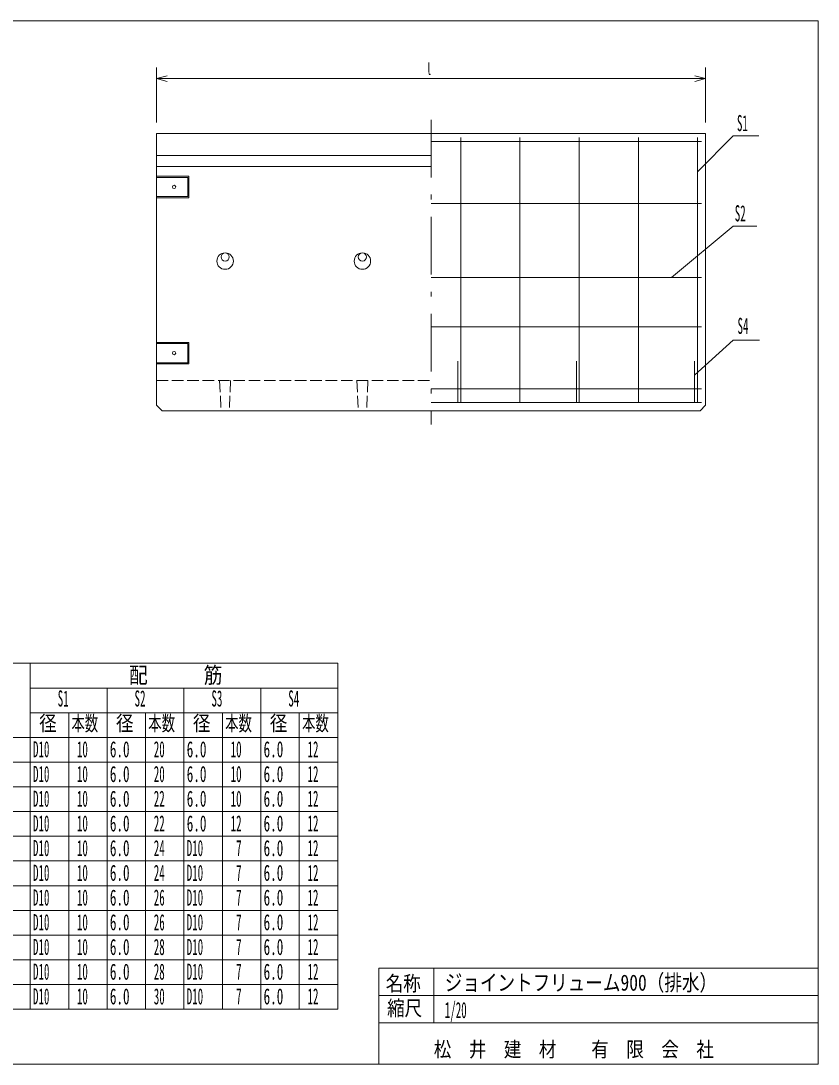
# Model space of a CAD drawing. Units: millimetres, scale not verified. Extents: x 74 to 5614, y 79 to 3879.
# Drawn here: x 2709 to 5614, y 79 to 3879 of the extents above; entities that cross this region are included whole.
import ezdxf
from ezdxf.enums import TextEntityAlignment as Align

# ---------------------------------------------------------------- set-up
doc = ezdxf.new("R2010")
doc.units = ezdxf.units.MM
doc.header["$LTSCALE"] = 7
doc.linetypes.add('USER1', pattern=[50.5, 30, -9, 2.5, -9])
doc.linetypes.add('USER2', pattern=[8, 6, -2])
doc.layers.add('1', color=7, linetype='Continuous', lineweight=18)
doc.styles.add('ＭＳ ゴシック', font='')
doc.styles.get('ＭＳ ゴシック').set_extended_font_data('MS Gothic')

msp = doc.modelspace()

# ---------------------------------------------------------------- linework, layer by layer
at = {"layer": '1'}
for p, q in [((73.5, 3879), (5613.5, 3879)), ((5613.5, 3879), (5613.5, 79)), ((3203.5, 3709), (3203.5, 3509)), ((5203.5, 3709), (5203.5, 3509)), ((3203.5, 3669), (3242.137, 3679.353)), ((3203.5, 3669), (5203.5, 3669)), ((3203.5, 3669), (3242.137, 3658.647)), ((5203.5, 3669), (5164.863, 3679.353)), ((5203.5, 3669), (5164.863, 3658.647)), ((3203.5, 3469), (5203.5, 3469)), ((3203.5, 3469), (3203.5, 2479)), ((5173.5, 3328.744), (5303.5, 3459.645)), ((5203.5, 3469), (5203.5, 2479)), ((5303.5, 3459.645), (5397.771, 3459.645)), ((4203.5, 3439), (5188.5, 3439)), ((4311.5, 2489), (4311.5, 3454)), ((4527.5, 3454), (4527.5, 2489)), ((4743.5, 2489), (4743.5, 3454)), ((4959.5, 3454), (4959.5, 2489)), ((5173.5, 2489), (5173.5, 3454)), ((3203.5, 3389), (4203.5, 3389)), ((3203.5, 3349), (4203.5, 3349)), ((3203.5, 3313), (3321.5, 3313)), ((3317.5, 3309), (3203.5, 3309)), ((3317.5, 3239), (3317.5, 3309)), ((3321.5, 3313), (3321.5, 3235)), ((3203.5, 3239), (3317.5, 3239)), ((3321.5, 3235), (3203.5, 3235)), ((5188.5, 3214), (4203.5, 3214)), ((5079.86, 2944), (5303.5, 3131.141)), ((5303.5, 3131.141), (5389.86, 3131.141)), ((4203.5, 2944), (5188.5, 2944)), ((4203.5, 2764), (5188.5, 2764)), ((3203.5, 2708), (3321.5, 2708)), ((3317.5, 2704), (3203.5, 2704)), ((3317.5, 2634), (3317.5, 2704)), ((3321.5, 2630), (3321.5, 2708)), ((5163.5, 2588.231), (5303.5, 2715.426)), ((5303.5, 2715.426), (5399.86, 2715.426)), ((3203.5, 2634), (3317.5, 2634)), ((3203.5, 2630), (3321.5, 2630)), ((4301.5, 2489), (4301.5, 2639)), ((4733.5, 2489), (4733.5, 2639)), ((5163.5, 2489), (5163.5, 2639)), ((4203.5, 2539), (5188.5, 2539)), ((3203.5, 2479), (3223.5, 2459)), ((5188.5, 2489), (4203.5, 2489)), ((5203.5, 2479), (5183.5, 2459)), ((3223.5, 2459), (5183.5, 2459)), ((1183.5, 1539), (3583.5, 1539)), ((2743.5, 1539), (2743.5, 1179)), ((3583.5, 1539), (3863.5, 1539)), ((3863.5, 1539), (3863.5, 729)), ((2743.5, 1449), (3303.5, 1449)), ((3023.5, 1449), (3023.5, 1359)), ((3303.5, 1449), (3583.5, 1449)), ((3303.5, 1449), (3303.5, 1359)), ((3583.5, 1449), (3863.5, 1449)), ((3583.5, 729), (3583.5, 1449)), ((2743.5, 1359), (2813.5, 1359)), ((2813.5, 1359), (3303.5, 1359)), ((2883.5, 1359), (2883.5, 1179)), ((3023.5, 1359), (3023.5, 1179)), ((3163.5, 1359), (3163.5, 1179)), ((3303.5, 1359), (3583.5, 1359)), ((3303.5, 1359), (3303.5, 1179)), ((3443.5, 1359), (3443.5, 729)), ((3583.5, 1359), (3863.5, 1359)), ((3723.5, 1359), (3723.5, 729)), ((2443.5, 1269), (2743.5, 1269)), ((2743.5, 1269), (3303.5, 1269)), ((3303.5, 1269), (3583.5, 1269)), ((3583.5, 1269), (3863.5, 1269)), ((293.5, 1179), (3863.5, 1179)), ((2743.5, 1179), (2743.5, 729)), ((2883.5, 1179), (2883.5, 729)), ((3023.5, 1179), (3023.5, 729)), ((3163.5, 1179), (3163.5, 729)), ((3303.5, 729), (3303.5, 1179)), ((293.5, 1089), (3863.5, 1089)), ((293.5, 999), (3863.5, 999)), ((293.5, 909), (3863.5, 909)), ((293.5, 819), (3863.5, 819)), ((293.5, 729), (3863.5, 729)), ((2743.5, 549), (2743.5, 729)), ((2883.5, 549), (2883.5, 729)), ((3023.5, 729), (3023.5, 369)), ((3163.5, 549), (3163.5, 729)), ((3303.5, 729), (3303.5, 549)), ((3443.5, 549), (3443.5, 729)), ((3583.5, 729), (3583.5, 549)), ((3723.5, 729), (3723.5, 549)), ((3863.5, 549), (3863.5, 729)), ((293.5, 639), (3863.5, 639)), ((3023.5, 549), (3023.5, 639)), ((293.5, 549), (3863.5, 549)), ((2743.5, 549), (2743.5, 369)), ((2883.5, 549), (2883.5, 369)), ((3023.5, 549), (3023.5, 369)), ((3163.5, 549), (3163.5, 369)), ((3303.5, 549), (3303.5, 369)), ((3443.5, 549), (3443.5, 369)), ((3583.5, 549), (3583.5, 369)), ((3723.5, 549), (3723.5, 369)), ((3863.5, 549), (3863.5, 369)), ((293.5, 459), (3863.5, 459)), ((4013.5, 429), (4013.5, 229)), ((4013.5, 429), (5336, 429)), ((4213.5, 429), (4213.5, 229)), ((5336, 429), (5613.5, 429)), ((293.5, 369), (3863.5, 369)), ((2743.5, 369), (2743.5, 279)), ((2883.5, 369), (2883.5, 279)), ((3023.5, 369), (3023.5, 279)), ((3163.5, 369), (3163.5, 279)), ((3303.5, 369), (3303.5, 279)), ((3443.5, 369), (3443.5, 279)), ((3583.5, 369), (3583.5, 279)), ((3723.5, 369), (3723.5, 279)), ((3863.5, 279), (3863.5, 369)), ((4413.5, 329), (4013.5, 329)), ((4413.5, 329), (5613.5, 329)), ((293.5, 279), (3863.5, 279)), ((4013.5, 229), (4013.5, 79)), ((4013.5, 229), (5613.5, 229)), ((5613.5, 79), (73.5, 79))]:
    msp.add_line(p, q, dxfattribs=at)
at = {"layer": '1', "linetype": 'USER1'}
msp.add_line((4203.5, 3519), (4203.5, 2409), dxfattribs=at)
at = {"layer": '1', "linetype": 'USER2'}
for p, q in [((3203.5, 2569), (4203.5, 2569)), ((3433.5, 2569), (3438.5, 2459)), ((3473.5, 2569), (3468.5, 2459)), ((3933.5, 2569), (3938.5, 2459)), ((3973.5, 2569), (3968.5, 2459))]:
    msp.add_line(p, q, dxfattribs=at)
at = {"layer": '1'}
for centre, radius in [((3267.5, 3274), 6), ((3453.5, 3004), 30), ((3453.5, 3019), 15), ((3953.5, 3004), 30), ((3953.5, 3019), 15), ((3267.5, 2669), 6)]:
    msp.add_circle(centre, radius, dxfattribs=at)

# ---------------------------------------------------------------- texts
at = {"layer": '1', "style": 'ＭＳ ゴシック'}
for s, height, width, p in [('l', 43.99, 0.5, (4188.5, 3669)), ('S1', 58.65, 0.5, (5317.771, 3459.645)), ('S2', 58.65, 0.5, (5309.86, 3131.141)), ('S4', 58.65, 0.5, (5319.86, 2721.141)), ('配\u3000\u3000\u3000筋', 58.65, 0.85, (3103.5, 1449)), ('S1', 58.65, 0.5, (2843.5, 1364)), ('S2', 58.65, 0.5, (3123.5, 1364)), ('S3', 58.65, 0.5, (3403.5, 1364)), ('S4', 58.65, 0.5, (3683.5, 1364)), ('径', 54.99, 0.85, (2776, 1276.5)), ('本数', 54.99, 0.65, (2893.5, 1276.5)), ('径', 54.99, 0.85, (3056, 1276.5)), ('本数', 54.99, 0.65, (3173.5, 1276.5)), ('径', 54.99, 0.85, (3336, 1276.5)), ('本数', 54.99, 0.65, (3453.5, 1276.5)), ('径', 54.99, 0.85, (3616, 1276.5)), ('本数', 54.99, 0.65, (3733.5, 1276.5)), ('D10', 58.65, 0.5, (2753.5, 1179)), ('10', 58.65, 0.5, (2913.5, 1179)), ('6.0', 58.65, 0.6, (3033.5, 1179)), ('20', 58.65, 0.5, (3193.5, 1179)), ('6.0', 58.65, 0.6, (3313.5, 1179)), ('10', 58.65, 0.5, (3473.5, 1179)), ('6.0', 58.65, 0.6, (3593.5, 1179)), ('12', 58.65, 0.5, (3753.5, 1179)), ('D10', 58.65, 0.5, (2753.5, 1089)), ('10', 58.65, 0.5, (2913.5, 1089)), ('6.0', 58.65, 0.6, (3033.5, 1089)), ('20', 58.65, 0.5, (3193.5, 1089)), ('6.0', 58.65, 0.6, (3313.5, 1089)), ('10', 58.65, 0.5, (3473.5, 1089)), ('6.0', 58.65, 0.6, (3593.5, 1089)), ('12', 58.65, 0.5, (3753.5, 1089)), ('D10', 58.65, 0.5, (2753.5, 999)), ('10', 58.65, 0.5, (2913.5, 999)), ('6.0', 58.65, 0.6, (3033.5, 999)), ('22', 58.65, 0.5, (3193.5, 999)), ('6.0', 58.65, 0.6, (3313.5, 999)), ('10', 58.65, 0.5, (3473.5, 999)), ('6.0', 58.65, 0.6, (3593.5, 999)), ('12', 58.65, 0.5, (3753.5, 999)), ('D10', 58.65, 0.5, (2753.5, 909)), ('10', 58.65, 0.5, (2913.5, 909)), ('6.0', 58.65, 0.6, (3033.5, 909)), ('22', 58.65, 0.5, (3193.5, 909)), ('6.0', 58.65, 0.6, (3313.5, 909)), ('12', 58.65, 0.5, (3473.5, 909)), ('6.0', 58.65, 0.6, (3593.5, 909)), ('12', 58.65, 0.5, (3753.5, 909)), ('D10', 58.65, 0.5, (2753.5, 819)), ('10', 58.65, 0.5, (2913.5, 819)), ('6.0', 58.65, 0.6, (3033.5, 819)), ('24', 58.65, 0.5, (3193.5, 819)), ('D10', 58.65, 0.5, (3313.5, 819)), ('7', 58.65, 0.5, (3493.5, 819)), ('6.0', 58.65, 0.6, (3593.5, 819)), ('12', 58.65, 0.5, (3753.5, 819)), ('D10', 58.65, 0.5, (2753.5, 729)), ('10', 58.65, 0.5, (2913.5, 729)), ('6.0', 58.65, 0.6, (3033.5, 729)), ('24', 58.65, 0.5, (3193.5, 729)), ('D10', 58.65, 0.5, (3313.5, 729)), ('7', 58.65, 0.5, (3493.5, 729)), ('6.0', 58.65, 0.6, (3593.5, 729)), ('12', 58.65, 0.5, (3753.5, 729)), ('D10', 58.65, 0.5, (2753.5, 639)), ('10', 58.65, 0.5, (2913.5, 639)), ('6.0', 58.65, 0.6, (3033.5, 639)), ('26', 58.65, 0.5, (3193.5, 639)), ('D10', 58.65, 0.5, (3313.5, 639)), ('7', 58.65, 0.5, (3493.5, 639)), ('6.0', 58.65, 0.6, (3593.5, 639)), ('12', 58.65, 0.5, (3753.5, 639)), ('D10', 58.65, 0.5, (2753.5, 549)), ('10', 58.65, 0.5, (2913.5, 549)), ('6.0', 58.65, 0.6, (3033.5, 549)), ('26', 58.65, 0.5, (3193.5, 549)), ('D10', 58.65, 0.5, (3313.5, 549)), ('7', 58.65, 0.5, (3493.5, 549)), ('6.0', 58.65, 0.6, (3593.5, 549)), ('12', 58.65, 0.5, (3753.5, 549)), ('D10', 58.65, 0.5, (2753.5, 459)), ('10', 58.65, 0.5, (2913.5, 459)), ('6.0', 58.65, 0.6, (3033.5, 459)), ('28', 58.65, 0.5, (3193.5, 459)), ('D10', 58.65, 0.5, (3313.5, 459)), ('7', 58.65, 0.5, (3493.5, 459)), ('6.0', 58.65, 0.6, (3593.5, 459)), ('6.0', 58.65, 0.6, (3593.5, 459)), ('12', 58.65, 0.5, (3753.5, 459)), ('D10', 58.65, 0.5, (2753.5, 369)), ('10', 58.65, 0.5, (2913.5, 369)), ('6.0', 58.65, 0.6, (3033.5, 369)), ('28', 58.65, 0.5, (3193.5, 369)), ('D10', 58.65, 0.5, (3313.5, 369)), ('7', 58.65, 0.5, (3493.5, 369)), ('6.0', 58.65, 0.6, (3593.5, 369)), ('6.0', 58.65, 0.6, (3593.5, 369)), ('6.0', 58.65, 0.6, (3593.5, 369)), ('12', 58.65, 0.5, (3753.5, 369)), ('名称', 54.99, 0.85, (4038.5, 329)), ('ジョイントフリューム900（排水）', 58.65, 0.8, (4253.5, 329)), ('D10', 58.65, 0.5, (2753.5, 279)), ('10', 58.65, 0.5, (2913.5, 279)), ('6.0', 58.65, 0.6, (3033.5, 279)), ('30', 58.65, 0.5, (3193.5, 279)), ('D10', 58.65, 0.5, (3313.5, 279)), ('7', 58.65, 0.5, (3493.5, 279)), ('6.0', 58.65, 0.6, (3593.5, 279)), ('12', 58.65, 0.5, (3753.5, 279)), ('縮尺', 54.99, 0.85, (4043.5, 239)), ('1/20', 58.65, 0.5, (4253.5, 229)), ('松\u3000井\u3000建\u3000材\u3000\u3000有\u3000限\u3000会\u3000社', 54.99, 0.85, (4213.5, 89))]:
    msp.add_text(s, height=height, dxfattribs=dict(at, width=width)).set_placement(p, align=Align.BOTTOM_LEFT)

doc.saveas('drawing.dxf')
